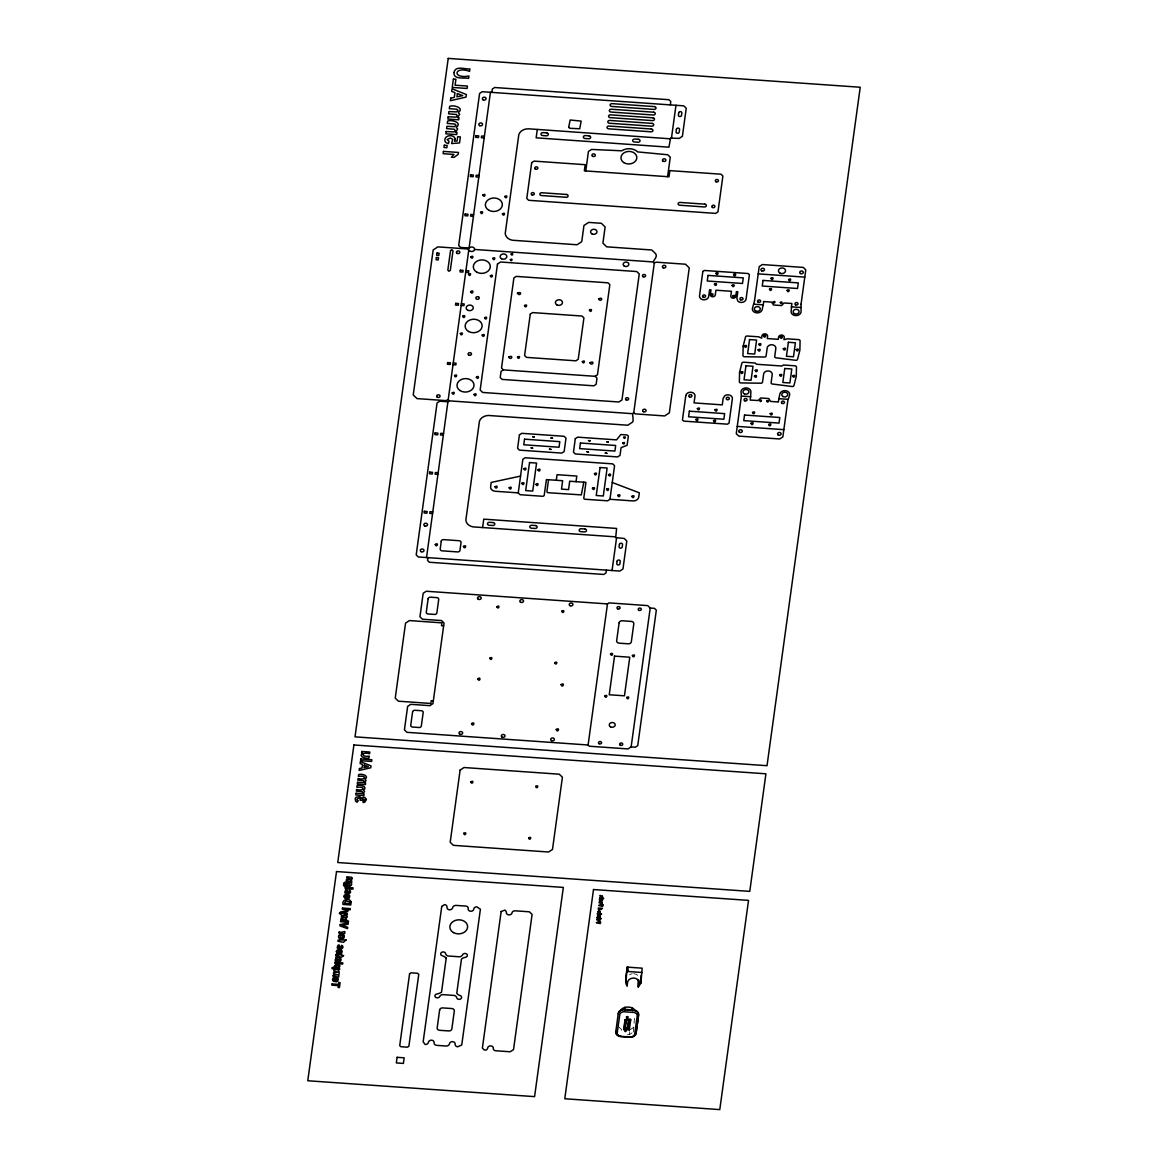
<?xml version="1.0" encoding="UTF-8"?>
<svg xmlns="http://www.w3.org/2000/svg" width="1168" height="1168" viewBox="0 0 1168 1168"><rect width="100%" height="100%" fill="white"/><g stroke="black" fill="none" stroke-linecap="round" stroke-linejoin="round"><path stroke-width="0.75" stroke-dasharray="5 3.75" d="M632.063 1032.848L629.45 1034.556L626.413 1034.279M633.363 1032.001L634.647 1015.897M629.26 1030.22L633.173 1027.665M618.5 1026.643L621.639 1029.68L621.829 1034.016M629.333 1031.607L629.45 1034.556M629.537 974.784A5.752 4.555 -2.5 0 1 632.268 973.791M633.771 973.747A5.752 4.555 -2.5 0 1 637.626 975.353"/><path stroke-width="1.5" d="M741.373 396.04L736.263 433.664L738.789 436.102L779.698 438.978L782.837 436.934L787.831 400.712L789.67 394.901A4.964 3.927 -2.5 0 0 785.276 390.638A4.964 3.927 -2.5 0 0 779.801 394.215A99.236 78.519 -2.5 0 1 778.793 398.668L778.793 398.755A100.317 79.38 -2.5 0 1 778.37 402.026L770.427 401.383L768.88 398.565L760.762 397.967L758.105 400.522L750.148 400.055A100.317 79.38 -2.5 0 1 750.63 396.784L750.644 396.697A99.236 78.519 -2.5 0 1 750.878 392.185A4.964 3.927 -2.5 0 0 746.469 387.922A4.964 3.927 -2.5 0 0 740.994 391.499L741.373 396.04L750.644 396.697M754.543 300.745L752.382 308.615A4.964 3.927 -2.5 0 0 756.776 312.878A4.964 3.927 -2.5 0 0 762.251 309.316A99.236 78.519 -2.5 0 1 763.259 304.863A100.317 79.38 -2.5 0 1 763.682 301.505L771.625 302.132L773.537 305.009L781.655 305.549L783.947 303.008L791.904 303.476A100.317 79.38 -2.5 0 1 791.422 306.746A99.236 78.519 -2.5 0 1 791.174 311.33A4.964 3.927 -2.5 0 0 795.583 315.594A4.964 3.927 -2.5 0 0 801.058 312.031L801.073 304.118M763.259 304.863L753.988 304.206M426.524 557.53L447.913 401.777C451.111 401.31 447.651 398.361 446.322 400.653L417.02 398.609L413.238 394.945L433.167 249.952L437.854 246.886L467.346 248.945L469.507 250.697A2.832 2.248 -2.5 0 0 473.682 250.843A2.832 2.248 -2.5 0 0 473.595 247.528A2.832 2.248 -2.5 0 0 469.434 247.966L460.805 247.485L458.703 245.47L479.595 93.425L482.209 91.717L683.733 105.835L686.244 108.274L682.404 136.262L679.265 138.408L670.563 138.101L668.943 147.183L536.141 137.824L537.295 129.487M448.191 399.763L468.762 250.054M469.083 248.054L490.429 92.301M427.926 557.632L427.546 560.436L429.43 562.261L603.695 574.452L606.031 572.933L606.426 570.13M491.845 92.403L492.312 89.045L494.648 87.512L668.914 99.703L670.797 101.528L670.33 104.886M482.603 527.542L483.756 519.147L616.602 528.447L615.682 537.587L624.296 538.477L626.807 541.032L622.953 569.02L619.828 571.064L418.29 556.961L416.202 554.917L437.08 402.916L439.694 401.208L447.913 401.777M518.242 492.881L522.855 459.287L525.206 457.754L612.689 463.871L614.572 465.711L609.959 499.291L607.608 500.824L585.066 499.247A1.46 1.153 -2.5 0 1 583.781 498.24L585.927 482.355L569.707 481.216L568.553 489.611L561.501 489.115L562.655 480.72L546.42 479.581L544.2 495.393A1.694 1.343 -2.5 0 1 542.434 496.269L520.125 494.706L518.242 492.881L495.67 491.29A5.329 4.219 -2.5 0 1 490.604 486.706L491.188 482.442L520.548 476.077M585.767 170.951L588.438 151.46L591.563 149.431L621.785 150.803A11.359 8.994 -2.5 0 1 637.743 151.913L667.76 154.76L670.271 157.198L667.6 176.675M548.537 479.741L546.931 491.421A1.518 1.197 -2.5 0 0 548.274 492.721L581.299 494.896L583.81 482.209M556.304 480.282L557.063 474.675L576.817 476.062L576.058 481.669M588.103 744.994L607.477 603.914L609.039 602.892L647.7 605.608L650.211 608.046L654.445 608.338L656.328 610.163L637.728 745.651L635.377 747.184L631.143 746.878L628.019 748.922L589.344 746.221L588.103 744.994L406.931 732.321L404.42 729.883L407.647 706.363L410.771 704.319L429.824 705.662L432.948 703.618L444.03 622.997L441.504 620.558L422.466 619.23L419.954 616.792L423.181 593.271L426.305 591.242L607.477 603.914M612.061 570.524L616.543 537.937M633.742 412.757L654.299 263.048L656.153 262.172L685.485 264.216L689.251 267.881L669.337 412.873L664.636 415.939L635.304 413.881C630.005 409.851 634.72 420.553 632.443 422.159L627.756 425.225L490.881 415.647A9.417 7.446 -2.5 0 0 479.157 423.298L466.149 517.92A9.417 7.446 -2.5 0 0 475.58 527.06L615.405 536.842M671.498 137.868L675.98 105.295M631.143 746.878L650.211 608.046M625.741 977.762L625.975 983.646L627.114 985.894L625.741 977.762L627.201 967.119L642.166 968.17L640.896 983.135L638.297 987.033L638.502 979.835L638.297 987.033M625.931 982.098L627.201 967.119M627.114 985.894L627.625 982.215A5.752 4.555 -2.5 0 1 634.691 978.171A5.752 4.555 -2.5 0 1 638.692 984.171M620.953 1009.853C624.121 1005.838 632.939 1006.086 635.334 1010.86M623.683 1029.504L625.026 1019.708L630.676 1020.102L629.318 1029.913L623.683 1029.504L625.201 1027.621L626.369 1019.226M624.5 1024.935L625.639 1028.555M626.617 1027.723L624.997 1028.176L626.223 1019.211L630.793 1019.27M627.187 1028.658L628.413 1019.752M629.318 1019.43L628.034 1027.825L629.318 1029.913M641.188 975.265L640.896 983.135M754.528 300.745L759.215 266.596L762.354 264.552L803.263 267.414L805.789 269.852L801.087 304.001M791.408 306.834L800.679 307.476M654.299 263.048C651.131 261.194 658.591 257.427 655.598 253.646L651.817 249.996L606.674 246.828L602.907 243.178L605.126 226.942L601.359 223.292L588.657 222.402L583.971 225.453L581.737 241.688L577.036 244.754L514.957 240.418A9.417 7.446 -2.5 0 1 505.525 231.279L518.534 136.656A9.417 7.446 -2.5 0 1 528.827 128.83L670.096 138.788M503.393 369.891L501.057 371.424L500.211 377.585L502.094 379.41L593.797 385.82L596.147 384.301L596.994 378.14L595.111 376.315L503.393 369.891L501.51 368.066L513.891 277.926L516.241 276.393L607.959 282.817L609.842 284.642L597.461 374.782L595.111 376.315M630.676 1020.102L625.026 1019.708M484.399 136.247L481.566 136.043L481.347 137.736L484.165 137.926M479.011 175.434L476.194 175.244L475.96 176.923L478.778 177.113M473.624 214.62L470.806 214.43L470.573 216.109L473.39 216.299M474.544 249.456L653.175 261.953M758.222 273.867L804.781 277.123M465.944 270.611L468.762 270.815L468.529 272.494L465.711 272.29M461.389 303.753L464.207 303.957L463.973 305.636L461.156 305.432M453.242 362.985L456.075 363.19L455.841 364.869L453.023 364.664M778.793 398.668L788.064 399.31M449.33 400.858L632.326 413.676M737.271 426.393L783.83 429.649M443.563 433.532L440.73 433.328L440.511 435.007L443.329 435.211M438.175 472.719L435.357 472.514L435.124 474.193L437.942 474.398M609.959 499.291L632.53 500.882A5.329 4.219 -2.5 0 0 638.75 497.072L639.334 492.823L612.266 482.501M432.788 511.905L429.97 511.701L429.736 513.38L432.554 513.584M443.636 625.8L441.519 625.654L441.913 622.851L409.457 620.573L405.544 623.128L395.237 698.157L398.376 701.194L430.831 703.472L431.226 700.669L433.343 700.815M627.391 971.455L642.356 972.506M625.07 1027.606L628.165 1027.825M625.128 1027.971L626.544 1028.278M626.238 1036.585L629.844 1036.848A5.679 4.497 -2.5 0 0 632.049 1036.658M624.53 1025.957L624.705 1029.023M632.341 1007.823L632.457 1010.773M627.975 967.177L628.165 971.513M624.719 1007.283L624.836 1010.232M624.997 1024.935L624.997 1028.176M624.734 1024.745L624.865 1027.782M620.821 1036.206A5.679 4.497 -2.5 0 1 615.784 1031.329M618.266 1013.853A5.679 4.497 -2.5 0 1 624.53 1009.765L633.552 1010.408A5.679 4.497 -2.5 0 1 638.589 1015.269L636.122 1033.198A5.679 4.497 -2.5 0 1 629.859 1037.272L620.836 1036.644A5.679 4.497 -2.5 0 1 615.813 1031.767L618.252 1013.415A5.679 4.497 -2.5 0 1 624.515 1009.342L633.538 1009.97A5.679 4.497 -2.5 0 1 638.56 1014.846L636.107 1032.76A5.679 4.497 -2.5 0 1 635.042 1034.95M634.56 1035.403A5.679 4.497 -2.5 0 1 632.749 1036.439M335.493 966.695C338.895 970.739 339.844 963.308 335.493 966.695M339.435 913.376L340.589 914.252L341.801 912.894L347.232 914.997L347.407 913.741L343.538 912.383L347.699 911.624L347.86 910.398L340.384 912.047L339.435 913.376M601.199 909.361L598.571 910.222L598.293 908.018L602.454 908.31L601.199 909.361M341.83 946.971L341.114 948.036L339.187 944.985A1.65 1.299 -2.5 0 0 338.107 945.189C335.844 949.044 338.662 949.423 338.983 946.182C338.399 951.818 345.918 947.715 341.684 945.306L341.83 946.971M349.422 891.724L348.59 892.702L346.779 889.739A1.65 1.299 -2.5 0 0 345.699 889.958C343.421 893.812 346.254 894.192 346.56 890.95C345.991 896.586 353.51 892.469 349.276 890.074L349.422 891.724M602.425 896.25C595.797 893.199 603.9 900.192 602.425 896.25M334.34 966.33L334.997 967.688L332.15 967.498L331.975 968.681L339.786 969.221L339.1 968.068L339.961 965.659A2.526 2 -2.5 0 0 338.793 964.885L335.771 964.841L334.34 966.33M344.604 884.161L345.1 886.264L344.239 886.089A1.664 1.314 -2.5 0 1 343.553 885.388L343.757 883.052L345.115 882.132L351.699 882.468L351.539 883.577C352.926 885.505 346.867 889.052 345.699 884.599A1.942 1.533 -2.5 0 1 346.356 883.577L344.604 884.161M343.129 936.59C339.83 940.795 338.735 932.794 343.129 936.59M347.071 916.778L345.903 918.574L346.575 919.727L340.925 919.333L341.1 918.15L345.859 917.493L341.333 916.427L341.494 915.245L345.991 915.624L347.071 916.778M352.342 878.351L351.174 880.146L351.86 881.3L346.21 880.906L346.37 879.723L351.145 879.066L346.604 878L346.765 876.818L351.276 877.197L352.342 878.351M455.199 138.934L454.483 141.197L457.082 141.021L457.681 136.729L460.367 136.904L459.535 142.934L451.578 143.562L452.746 139.284L450.308 138.043L447.14 139.532L449.023 141.372L448.41 143.62L446.132 142.671A4.453 3.519 -2.5 0 1 444.92 140.919C443.65 135.138 453.943 133.619 455.199 138.934M600.323 915.77L600.06 917.347L597.038 917.143L599.68 916.15L597.344 914.953L600.323 915.77M340.063 959.381L339.333 961.6C343.918 959.862 338.983 956.052 335.727 957.22L335.785 958.884A2.365 1.869 -2.5 0 0 335.231 959.935L335.26 960.563A1.65 1.299 -2.5 0 0 335.771 961.249L337.143 961.527A1.504 1.197 -2.5 0 0 338.209 960.943L339.216 958.899L340.063 959.381M601.578 902.105C602.717 905.244 601.067 898.353 599.491 901.681C597.928 904.207 601.345 902.528 601.578 902.105M739.563 372.388L739.359 381.702A1.562 1.241 -2.5 0 0 740.746 382.929L760.864 383.206A1.489 1.183 -2.5 0 0 762.514 382.14L763.624 374.081A4.336 3.431 -2.5 0 1 768.383 370.957A4.336 3.431 -2.5 0 1 772.223 374.68L771.114 382.739A1.489 1.183 -2.5 0 0 772.442 384.024L792.254 386.535A1.562 1.241 -2.5 0 0 793.948 385.528L796.284 376.359L796.474 367.044A1.562 1.241 -2.5 0 0 795.087 365.818L783.451 365L781.888 366.022L756.484 364.255L755.229 363.029L743.593 362.211A1.562 1.241 -2.5 0 0 741.899 363.233L739.563 372.388M743.155 346.195L742.965 355.495A1.562 1.241 -2.5 0 0 744.352 356.736L764.471 357.014A1.489 1.183 -2.5 0 0 766.106 355.933L767.215 347.874A4.336 3.431 -2.5 0 1 771.99 344.764A4.336 3.431 -2.5 0 1 775.829 348.473L774.72 356.532A1.489 1.183 -2.5 0 0 776.034 357.817L795.846 360.328A1.562 1.241 -2.5 0 0 797.54 359.321L799.876 350.166L800.08 340.852A1.562 1.241 -2.5 0 0 798.693 339.625L787.057 338.808L783.932 339.713L784.239 337.479A2.832 2.248 -2.5 0 0 781.728 335.041A2.832 2.248 -2.5 0 0 778.603 337.085L778.297 339.319L767.288 338.559L767.595 336.311A2.832 2.248 -2.5 0 0 765.084 333.873A2.832 2.248 -2.5 0 0 761.945 335.917L761.638 338.151L758.835 336.837L747.199 336.019A1.562 1.241 -2.5 0 0 745.491 337.026L743.155 346.195M568.67 127.21L569.765 128.276L579.722 128.772L581.153 121.107L570.188 119.997L568.67 127.21M335.888 955.088L336.486 956.198L341.436 957.191L343.669 955.599L341.669 955.453L341.786 954.65L337.406 955.132L336.238 954.168L335.888 955.088M597.447 913.653L600.41 914.792L601.608 913.931L597.447 913.653M599.593 898.017L602.557 899.141L603.754 898.294L599.593 898.017M332.544 979.456L333.274 981.251L336.428 981.777A2.584 2.044 -2.5 0 0 337.829 981.12L338.34 979.076A2.351 1.854 -2.5 0 0 337.377 978.069L335.333 977.616L334.939 980.594L333.698 979.908L334.574 978.813L334.486 977.616L333.727 977.864A2.219 1.752 -2.5 0 0 332.909 978.507L332.544 979.456M336.369 951.599L337.099 953.395L340.253 953.92A2.584 2.044 -2.5 0 0 341.655 953.263L342.166 951.219A2.351 1.854 -2.5 0 0 341.202 950.212L339.173 949.759L338.764 952.723L337.523 952.037L338.399 950.956L338.311 949.759L337.552 950.007A2.219 1.752 -2.5 0 0 336.749 950.635L336.369 951.599M343.961 896.352L344.677 898.148L347.845 898.674A2.584 2.044 -2.5 0 0 349.232 898.017L349.758 895.973A2.351 1.854 -2.5 0 0 348.794 894.965L346.75 894.527L346.341 897.491L345.115 896.805L345.991 895.725L345.903 894.527L345.144 894.761A2.219 1.752 -2.5 0 0 344.326 895.403L343.961 896.352M597.709 911.799C602.849 914.091 598.658 909.799 597.709 911.799M344.356 936.415C344.618 940.109 337.435 939.744 338.559 936.006A2.745 2.175 -2.5 0 1 339.508 934.896A2.832 2.234 -2.5 0 1 341.114 934.385L342.326 934.473A2.789 2.205 -2.5 0 1 343.742 935.188L344.356 936.415M366.387 799.452L364.781 802.182L363.102 802.562L362.985 800.971C366.723 800.766 362.547 796.97 361.905 800.226L360.138 800.284C361.671 796.372 353.714 799.248 358.255 800.693L357.131 802.153A3.329 2.643 -2.5 0 1 355.641 801.233L355.189 798.591A3.592 2.847 -2.5 0 1 356.371 797.16L359.89 796.664L361.379 798.328L363.175 797.262A2.511 1.986 -2.5 0 1 364.839 797.452L366.387 799.452M476.354 377.279C478.53 381.045 479.698 374.081 476.354 377.279M346.049 939.948L343.48 942.328L337.917 941.277L338.078 940.094L346.049 939.948M608.484 474.821C610.601 478.617 611.857 471.668 608.484 474.821M454.031 72.46C453.126 80.139 464.543 77.249 468.602 78.402L468.937 76.008C452.001 79.161 453.943 65.7 469.58 71.321L469.901 68.927C465.39 69.554 455.33 65.145 454.031 72.46M610.484 654.153C612.572 657.949 613.872 651.014 610.484 654.153M617.259 1032.702L617.23 1033.169A4.263 3.373 -2.5 0 0 620.485 1036.323L630.618 1037.023A4.263 3.373 -2.5 0 0 634.647 1034.395L637.232 1015.605A4.263 3.373 -2.5 0 0 633.99 1012.466L623.858 1011.751A4.263 3.373 -2.5 0 0 619.814 1014.379L617.259 1032.702M496.823 606.849C498.911 610.645 500.225 603.695 496.823 606.849M477.654 678.973C479.96 683.192 481.45 675.484 477.654 678.973M349.772 902.046L349.626 903.638L344.458 903.273L345.962 900.835L349.772 902.046M599.826 922.048C599.053 924.706 598.001 920.486 599.826 922.048M602.192 904.879C601.403 907.536 600.352 903.302 602.192 904.879M351.145 902.017L350.78 904.981L342.983 904.426C341.421 899.229 350.035 897.535 351.145 902.017M537.937 469.857C539.923 473.697 541.426 466.777 537.937 469.857M754.426 376.154C756.382 380.009 757.944 373.103 754.426 376.154M600.556 922.005L600.367 923.567L596.293 922.618C597.534 923.406 599.418 918.982 600.556 922.005M602.922 904.82L602.717 906.397L598.644 905.434C599.899 906.222 601.783 901.798 602.922 904.82M336.515 871.547L307.768 1080.75L534.579 1096.635L563.326 887.417L336.515 871.547M353.904 744.965L337.756 862.524L749.768 891.374L765.916 773.8L353.904 744.965M448.22 58.4L355.014 736.847L767.026 765.697L860.232 87.25L448.22 58.4M443.446 151.402L443.139 153.68L453.958 154.439L451.374 157.227L453.987 157.417L458.236 154.307L458.498 152.453L443.446 151.402M444.293 145.226L443.986 147.504L446.862 147.708L447.169 145.431L444.293 145.226M446.176 131.546L445.869 133.824L456.717 134.583L457.009 132.48L455.52 132.378L457.622 129.035L456.235 127.268C462.878 122.655 451.184 119.282 447.607 121.151L447.286 123.428L454.819 124.027L456.031 125.268L454.381 126.67L446.891 126.334L446.585 128.611L454.556 129.298L455.155 130.933A1.971 1.562 -2.5 0 1 453.71 131.882L446.176 131.546M448.205 116.771L447.899 119.048L458.747 119.808L459.039 117.72L457.549 117.618L459.652 114.26L458.25 112.493C464.908 107.879 453.213 104.521 449.636 106.39L449.315 108.668L456.849 109.252L458.06 110.493L456.411 111.909L448.921 111.573L448.614 113.851L456.586 114.522L457.184 116.158A1.971 1.562 -2.5 0 1 455.739 117.121L448.205 116.771M450.76 98.141L450.41 100.696L466.032 97.105L466.382 94.579L452.06 88.768L451.695 91.367L454.951 92.652L454.308 97.397L450.76 98.141M453.388 79.059L452.235 87.425L467.098 88.461L467.434 86.067L455.097 85.206L455.914 79.234L453.388 79.059M356.05 793.276L355.817 794.97L363.861 795.525L364.08 793.977L362.971 793.904L364.533 791.422L363.496 790.108C368.416 786.692 359.759 784.195 357.101 785.582L356.882 787.276C366.416 786.093 363.817 791.773 356.576 789.422L356.342 791.116L362.255 791.612L362.708 792.824A1.46 1.153 -2.5 0 1 361.627 793.539L356.05 793.276M357.554 782.341L357.32 784.02L365.365 784.589L365.569 783.027L364.474 782.954L366.037 780.487L365 779.173C369.92 775.756 361.262 773.26 358.605 774.647L358.386 776.326C367.92 775.143 365.321 780.837 358.08 778.487L357.846 780.166L363.759 780.677L364.212 781.874A1.46 1.153 -2.5 0 1 363.131 782.589L357.554 782.341M359.452 768.544L359.189 770.427L370.767 767.77L371.015 765.887L360.401 761.594L360.138 763.522L362.547 764.471L362.065 767.989L359.452 768.544M360.766 758.966L360.532 760.66L371.628 761.434L371.862 759.74L360.766 758.966M361.788 751.477L361.584 753.039L362.781 753.126C357.642 756.484 366.168 759.346 369.044 757.842L369.263 756.149C360.153 757.536 361.832 751.272 369.599 753.725L369.833 752.031L361.788 751.477M332.062 983.923L331.887 985.164L338.37 985.617L338.107 987.456L339.435 987.544L340.107 982.638L338.793 982.536L338.53 984.376L332.062 983.923M333.23 975.382L333.07 976.565L338.72 976.974L338.866 975.879C338.559 974.506 341.436 967.761 333.975 969.98L333.814 971.163L338.355 972.112L333.595 972.681L333.435 973.864L337.99 974.813L333.23 975.382M335.026 962.33L334.866 963.512L342.662 964.067L342.823 962.885L335.026 962.33M339.173 932.122L339.012 933.305L344.662 933.699L344.808 932.604C345.48 929.903 343.158 933.057 339.173 932.122M340.209 924.574L340.034 925.903L347.524 928.662L347.714 927.304L342.151 925.333L348.137 924.224L348.312 922.895L340.209 924.574M340.764 920.545L340.603 921.727L346.254 922.121L346.414 920.939L340.764 920.545M342.487 908.047L342.312 909.244L350.108 909.784L350.283 908.602L342.487 908.047M345.319 887.388L345.159 888.585L350.809 888.979L350.969 887.782L345.319 887.388M364.343 765.171L364.022 767.566L368.3 766.675L364.343 765.171M457.374 93.601L456.936 96.842L462.703 95.63L457.374 93.601M336.092 978.857C334.53 982.624 339.246 979.207 336.092 978.857M339.917 951C338.355 954.767 343.071 951.351 339.917 951M347.509 895.768C345.947 899.521 350.663 896.119 347.509 895.768M436.394 257.515L436.087 259.763L438.204 259.909L438.511 257.675L436.394 257.515M437.007 253.047L436.701 255.281L438.818 255.427L439.124 253.193L437.007 253.047M347.173 920.997L347.013 922.18L348.4 922.267L348.56 921.085L347.173 920.997M351.729 887.841L351.568 889.023L352.955 889.125L353.116 887.943L351.729 887.841M450.527 250.594L447.826 270.188L448.935 271.253L450.308 270.363L452.994 250.77L451.899 249.704L450.527 250.594M424.32 511.307L424.101 512.986L426.919 513.19L427.152 511.511L424.32 511.307M429.707 472.12L429.474 473.799L432.306 474.004L432.525 472.325L429.707 472.12M435.095 432.934L434.861 434.613L437.679 434.817L437.912 433.138L435.095 432.934M465.156 214.036L464.937 215.715L467.755 215.905L467.988 214.226L465.156 214.036M470.543 174.85L470.31 176.529L473.142 176.718L473.361 175.039L470.543 174.85M475.931 135.649L475.697 137.328L478.515 137.532L478.749 135.853L475.931 135.649M447.607 362.591L447.373 364.27L450.191 364.474L450.425 362.795L447.607 362.591M455.739 303.359L455.505 305.038L458.338 305.242L458.557 303.563L455.739 303.359M460.294 270.217L460.061 271.896L462.878 272.086L463.112 270.407L460.294 270.217M412.596 711.794L410.756 725.24A2.132 1.679 -2.5 0 0 412.64 727.065L418.991 727.503A2.132 1.679 -2.5 0 0 421.327 725.985L423.181 712.538A2.132 1.679 -2.5 0 0 421.298 710.713L414.947 710.275A2.132 1.679 -2.5 0 0 412.596 711.794M428.13 598.717L426.291 612.149A2.132 1.679 -2.5 0 0 428.174 613.974L434.525 614.426A2.132 1.679 -2.5 0 0 436.861 612.893L438.715 599.447A2.132 1.679 -2.5 0 0 436.832 597.622L430.481 597.184A2.132 1.679 -2.5 0 0 428.13 598.717M441.27 541.164L440.205 549.004A2.132 1.679 -2.5 0 0 442.088 550.829L457.608 551.924A2.132 1.679 -2.5 0 0 459.958 550.391L461.024 542.551A2.132 1.679 -2.5 0 0 459.141 540.726L443.621 539.631A2.132 1.679 -2.5 0 0 441.27 541.164M497.466 264.056L480.165 390.024L482.676 392.463L618.836 401.996L621.96 399.952L639.261 273.984L636.75 271.545L500.59 262.012L497.466 264.056M397.105 1057.317L396.332 1062.924L403.398 1063.42L404.157 1057.814L397.105 1057.317M409.588 973.747L399.719 1045.608L400.858 1046.718L407.457 1047.185L408.888 1046.251L418.757 974.389L417.604 973.28L411.019 972.813L409.588 973.747M531.703 162.644L526.783 198.472L528.666 200.297L715.619 213.394L717.97 211.861L722.89 176.032L721.006 174.193L669.848 170.616L669.001 176.777L584.35 170.849L585.197 164.688L534.053 161.111L531.703 162.644M460.119 770.077L450.191 842.289L453.345 845.34L548.58 852.012L552.493 849.457L562.407 777.231L559.268 774.194L464.032 767.522L460.119 770.077M441.738 906.485L423.152 1041.856L425.269 1044.557A3.212 2.54 -2.5 0 0 428.437 1042.236A2.832 2.248 -2.5 0 1 431.561 1040.192A2.832 2.248 -2.5 0 1 434.073 1042.63A3.212 2.54 -2.5 0 0 436.555 1045.345L446.322 1046.032A3.212 2.54 -2.5 0 0 449.49 1043.71A2.832 2.248 -2.5 0 1 452.629 1041.666A2.832 2.248 -2.5 0 1 455.14 1044.104A3.212 2.54 -2.5 0 0 457.608 1046.82L461.754 1044.98L480.398 909.244L476.836 906.85A2.92 2.307 -2.5 0 0 473.785 909.069A2.832 2.248 -2.5 0 1 470.792 911.23A2.832 2.248 -2.5 0 1 468.12 908.908L468.193 908.616A2.759 2.175 -2.5 0 0 465.55 906.061L455.783 905.39A3.489 2.759 -2.5 0 0 452.688 907.405L452.498 908.149A2.832 2.248 -2.5 0 1 446.95 907.448A2.993 2.365 -2.5 0 0 444.497 904.587L441.738 906.485M530.287 314.119L524.593 355.539L526.491 357.379L575.868 360.824L578.218 359.306L583.912 317.871L582.014 316.046L532.637 312.586L530.287 314.119M446.22 958.067L441.519 992.201A9.067 7.169 -2.5 0 1 436.993 993.924A2.482 1.971 -2.5 0 0 435.43 997.122A2.482 1.971 -2.5 0 0 439.694 996.538A3.84 3.037 -2.5 0 1 442.526 994.61L454.44 995.443A3.84 3.037 -2.5 0 1 456.703 997.735A2.482 1.971 -2.5 0 0 460.718 998.903A2.482 1.971 -2.5 0 0 460.061 995.545A6.293 4.979 -2.5 0 1 456.761 993.267L461.448 959.132A6.293 4.979 -2.5 0 1 465.302 957.351A2.482 1.971 -2.5 0 0 466.864 954.154A2.482 1.971 -2.5 0 0 462.616 954.738A4.219 3.343 -2.5 0 1 459.754 956.811L447.84 955.979A4.219 3.343 -2.5 0 1 445.592 953.555A2.482 1.971 -2.5 0 0 441.577 952.387A2.482 1.971 -2.5 0 0 442.234 955.745A9.067 7.169 -2.5 0 1 446.22 958.067M439.635 1009.955L437.182 1027.869A2.832 2.248 -2.5 0 0 439.694 1030.307L448.716 1030.935A2.832 2.248 -2.5 0 0 451.855 1028.891L454.308 1010.977A2.832 2.248 -2.5 0 0 451.797 1008.539L442.76 1007.911A2.832 2.248 -2.5 0 0 439.635 1009.955M519.424 434.861L517.585 448.293L519.468 450.133L561.793 453.096L564.144 451.563L565.998 438.117L564.1 436.292L521.775 433.328L519.424 434.861M524.534 439.183L523.76 444.774L559.034 447.242L559.808 441.65L524.534 439.183M529.527 462.572L525.688 490.575L532.739 491.071L536.579 463.068L529.527 462.572M501.145 911.522L482.384 1048.119L484.267 1049.959L486.063 1050.076A3.723 2.935 -2.5 0 0 487.684 1047.93A2.832 2.248 -2.5 0 1 490.808 1045.886A2.832 2.248 -2.5 0 1 493.319 1048.324A2.832 2.248 -2.5 0 0 495.845 1050.762L510.197 1051.769L513.526 1049.609L532.097 914.398L529.425 911.814L515.059 910.806A3.008 2.38 -2.5 0 0 511.993 912.909A2.832 2.248 -2.5 0 1 508.795 914.88A2.832 2.248 -2.5 0 1 506.372 912.383A4.891 3.869 -2.5 0 0 504.897 910.091L501.145 911.522M575.298 438.686L573.459 452.133L575.342 453.958L617.668 456.922L620.018 455.389L621.084 447.607L627.099 445.329L628.355 436.146L627.099 434.963L620.821 434.525L616.573 439.883L577.649 437.153L575.298 438.686M580.408 443.008L579.635 448.6L614.908 451.067L615.682 445.475L580.408 443.008M600.075 467.521L596.235 495.509L603.287 496.006L607.126 468.018L600.075 467.521M617.127 561.151L616.792 563.618A1.562 1.241 -2.5 0 0 618.164 564.962A1.562 1.241 -2.5 0 0 619.887 563.837L620.223 561.37A1.562 1.241 -2.5 0 0 618.85 560.027A1.562 1.241 -2.5 0 0 617.127 561.151M619.434 544.361L619.098 546.828A1.562 1.241 -2.5 0 0 620.485 548.157A1.562 1.241 -2.5 0 0 622.194 547.033L622.544 544.58A1.562 1.241 -2.5 0 0 621.157 543.237A1.562 1.241 -2.5 0 0 619.434 544.361M676.418 129.517L676.082 131.955A1.562 1.241 -2.5 0 0 677.469 133.283A1.562 1.241 -2.5 0 0 679.192 132.174L679.528 129.736A1.591 1.256 -2.5 0 0 678.185 128.1A1.591 1.256 -2.5 0 0 676.418 129.517M678.725 112.712L678.389 115.179A1.562 1.241 -2.5 0 0 679.776 116.523A1.562 1.241 -2.5 0 0 681.499 115.398L681.835 112.931A1.562 1.241 -2.5 0 0 680.448 111.602A1.562 1.241 -2.5 0 0 678.725 112.712M614.529 656.139L609.229 694.756L624.457 695.821L629.771 657.204L614.529 656.139M619.128 622.821L616.66 640.736A2.832 2.248 -2.5 0 0 619.186 643.174L628.209 643.802A2.832 2.248 -2.5 0 0 631.333 641.758L633.801 623.843A2.832 2.248 -2.5 0 0 631.289 621.405L622.252 620.777A2.832 2.248 -2.5 0 0 619.128 622.821M593.505 889.534L564.772 1098.752L719.78 1109.6L748.527 900.382L593.505 889.534M596.702 919.61L599.637 920.442L599.841 919.099L596.702 919.61M596.95 917.785L599.885 918.632L596.95 917.785M599.418 899.856L602.338 900.703L602.557 899.36L599.418 899.856M599.607 911.478L599.476 912.427L599.607 911.478M600.381 918.019L601.024 918.705L600.381 918.019M685.777 395.66L682.448 419.896L683.703 421.122L727.445 424.174L729.022 423.152L732.365 398.799A4.614 3.65 -2.5 0 0 729.985 395.237A4.614 3.65 -2.5 0 0 724.89 395.689L723.196 398.157L722.262 404.873L694.04 402.902L694.975 396.186A4.614 3.65 -2.5 0 0 693.982 393.514L693.106 392.871A4.614 3.65 -2.5 0 0 685.806 395.543L685.806 395.66M702.844 271.487L699.501 295.84A4.614 3.65 -2.5 0 0 705.939 299.475L706.976 298.964A4.614 3.65 -2.5 0 0 708.669 296.482L709.589 289.766L711.005 289.854L710.348 294.613A2.482 1.971 -2.5 0 0 712.553 296.745A2.482 1.971 -2.5 0 0 715.283 294.964L715.94 290.204L731.46 291.285L730.803 296.044A2.482 1.971 -2.5 0 0 733.008 298.176A2.482 1.971 -2.5 0 0 735.738 296.395L736.395 291.635L737.811 291.737L736.891 298.453L737.869 301.125A4.614 3.65 -2.5 0 0 742.76 302.264A4.614 3.65 -2.5 0 0 746.06 299.096L749.403 274.743L748.148 273.531L704.406 270.465L702.844 271.487M689.354 411.165L688.58 416.772L723.853 419.239L724.627 413.633L689.354 411.165M707.998 275.4L707.239 281.006L742.512 283.474L743.271 277.867L707.998 275.4M745.958 365.774L744.031 379.775L751.082 380.257L753.01 366.27L745.958 365.774M749.549 339.567L747.637 353.568L754.689 354.065L756.601 340.063L749.549 339.567M744.527 415.034L743.753 420.626L779.027 423.093L779.801 417.502L744.527 415.034M763.025 280.422L762.251 286.029L797.525 288.496L798.299 282.89L763.025 280.422M784.75 368.489L782.837 382.491L789.889 382.973L791.816 368.986L784.75 368.489M788.356 342.282L786.429 356.284L793.481 356.78L795.408 342.779L788.356 342.282M470.821 256.931C472.471 260.887 474.544 254.069 470.821 256.931M758.82 344.297C760.47 348.239 762.543 341.421 758.82 344.297M589.402 310.148C590.95 314.134 593.198 307.345 589.402 310.148M535.981 484.297C537.397 488.297 539.864 481.566 535.981 484.297M482.924 194.954C484.121 199.013 486.939 192.37 482.924 194.954M480.544 212.299C481.742 216.357 484.559 209.714 480.544 212.299M468.485 274.203C469.682 278.261 472.485 271.618 468.485 274.203M462.718 316.192C463.915 320.251 466.718 313.608 462.718 316.192M470.631 291.591C471.96 296.103 475.084 288.715 470.631 291.591M460.323 333.537C461.521 337.596 464.338 330.953 460.323 333.537M504.795 196.472C505.992 200.546 508.81 193.888 504.795 196.472M502.415 213.832C503.612 217.89 506.416 211.247 502.415 213.832M454.556 375.527C455.754 379.585 458.571 372.942 454.556 375.527M492.735 258.376C493.933 262.435 496.736 255.792 492.735 258.376M452.177 392.886C453.374 396.945 456.177 390.302 452.177 392.886M490.356 275.736C491.553 279.794 494.356 273.151 490.356 275.736M484.589 317.725C485.786 321.784 488.589 315.141 484.589 317.725M482.194 335.07C483.391 339.129 486.209 332.486 482.194 335.07M511.102 254.025C512.095 257.398 514.446 251.865 511.102 254.025M510.328 259.617C511.336 263.004 513.672 257.456 510.328 259.617M474.047 394.419C475.245 398.478 478.048 391.835 474.047 394.419M435.255 544.419C436.511 548.712 439.475 541.704 435.255 544.419M517.468 293.197C519.804 297.49 523.176 290.438 517.468 293.197M508.693 357.028C511.044 361.321 514.402 354.254 508.693 357.028M524.534 305.534C525.731 309.593 528.535 302.95 524.534 305.534M517.453 357.043C518.65 361.102 521.468 354.459 517.453 357.043M463.462 546.405C464.733 550.683 467.696 543.675 463.462 546.405M495.057 486.749C496.254 490.808 499.057 484.165 495.057 486.749M509.16 487.742C510.358 491.801 513.175 485.158 509.16 487.742M532.666 436.671L534.17 436.949L532.666 436.671M523.892 468.704C525.089 472.763 527.892 466.12 523.892 468.704M531.133 447.87L532.637 448.132L531.133 447.87M521.892 483.26C523.089 487.319 525.892 480.676 521.892 483.26M551.004 437.956L552.508 438.234L551.004 437.956M549.471 449.154L550.975 449.417L549.471 449.154M598.585 298.877C600.936 303.169 604.294 296.117 598.585 298.877M489.815 658.153C491.013 662.212 493.816 655.569 489.815 658.153M582.365 361.584C583.562 365.642 586.365 358.999 582.365 361.584M471.565 723.547C472.909 728.058 476.033 720.685 471.565 723.547M589.825 362.708C592.176 367 595.534 359.934 589.825 362.708M470.792 781.859C471.989 785.918 474.807 779.275 470.792 781.859M463.711 833.368C464.908 837.427 467.726 830.784 463.711 833.368M588.526 440.584L590.03 440.847L588.526 440.584M586.993 451.782L588.497 452.045L586.993 451.782M594.439 473.639C595.636 477.697 598.439 471.054 594.439 473.639M592.439 488.195C593.636 492.254 596.439 485.611 592.439 488.195M606.878 441.869L608.382 442.132L606.878 441.869M605.331 453.067L606.834 453.33L605.331 453.067M561.793 611.2C562.991 615.259 565.794 608.616 561.793 611.2M606.542 489.188C607.74 493.246 610.557 486.603 606.542 489.188M623.61 437.328C624.603 440.716 626.939 435.182 623.61 437.328M554.712 662.709C555.91 666.767 558.727 660.124 554.712 662.709M622.836 442.935C623.829 446.307 626.179 440.774 622.836 442.935M617.814 495.349C619.011 499.408 621.814 492.765 617.814 495.349M561.107 684.594C562.45 689.105 565.56 681.732 561.107 684.594M535.689 786.4C536.9 790.459 539.704 783.816 535.689 786.4M556.231 729.474C557.559 733.986 560.684 726.613 556.231 729.474M631.917 496.327C633.114 500.386 635.932 493.743 631.917 496.327M715.955 273.268C717.152 277.327 719.97 270.684 715.955 273.268M710.918 294.394C712.115 298.453 714.933 291.81 710.918 294.394M714.466 284.131C715.663 288.189 718.481 281.546 714.466 284.131M733.592 274.509C734.789 278.568 737.607 271.925 733.592 274.509M604.79 695.938C605.988 699.997 608.791 693.354 604.79 695.938M732.102 285.357C733.3 289.43 736.117 282.773 732.102 285.357M697.369 408.581C698.566 412.64 701.384 405.997 697.369 408.581M732.789 295.927C733.986 299.986 736.804 293.343 732.789 295.927M695.88 419.443C697.077 423.502 699.88 416.859 695.88 419.443M632.414 655.511C633.611 659.57 636.414 652.927 632.414 655.511M626.647 697.471C627.844 701.53 630.662 694.887 626.647 697.471M715.006 409.822C716.203 413.881 719.021 407.238 715.006 409.822M713.517 420.684C714.714 424.743 717.517 418.1 713.517 420.684M744.439 346.02C745.637 350.079 748.44 343.436 744.439 346.02M740.833 372.212C742.03 376.271 744.848 369.628 740.833 372.212M770.982 278.291C772.179 282.349 774.983 275.706 770.982 278.291M769.493 289.153C770.69 293.212 773.493 286.569 769.493 289.153M758.09 349.801C759.288 353.86 762.105 347.217 758.09 349.801M773.274 301.943C774.282 305.33 776.618 299.796 773.274 301.943M763.522 335.756C764.777 340.034 767.741 333.026 763.522 335.756M755.258 370.402C756.455 374.461 759.273 367.818 755.258 370.402M780.326 302.439C781.334 305.826 783.67 300.293 780.326 302.439M788.619 279.517C789.816 283.576 792.619 276.933 788.619 279.517M787.13 290.379C788.327 294.438 791.13 287.795 787.13 290.379M752.542 412.45C753.754 416.509 756.557 409.866 752.542 412.45M751.053 423.312C752.25 427.371 755.068 420.728 751.053 423.312M759.74 400.507C760.733 403.88 763.084 398.346 759.74 400.507M780.166 336.91C781.436 341.202 784.4 334.194 780.166 336.91M766.792 400.989C767.785 404.376 770.135 398.843 766.792 400.989M783.305 348.736C784.502 352.794 787.32 346.151 783.305 348.736M779.713 374.943C780.91 379.001 783.713 372.358 779.713 374.943M770.179 413.676C771.391 417.735 774.194 411.092 770.179 413.676M768.69 424.539C769.887 428.598 772.705 421.955 768.69 424.539M796.226 349.641C797.423 353.7 800.226 347.057 796.226 349.641M792.619 375.848C793.817 379.907 796.634 373.264 792.619 375.848M626.442 1017.08C627.45 1020.452 629.786 1014.919 626.442 1017.08M624.603 1030.512C625.595 1033.899 627.946 1028.351 624.603 1030.512M528.622 837.894C529.746 841.967 532.681 835.368 528.622 837.894M336.442 959.337C336.851 962.344 339.494 956.986 336.442 959.337M599.651 902.09L600.615 901.813L599.651 902.09M347.115 883.957C348.429 888.395 352.663 881.563 347.115 883.957M600.615 909.346L598.702 909.215L600.615 909.346M654.43 106.609L612.09 103.645A1.781 1.402 -2.5 0 0 610.134 104.916A1.781 1.402 -2.5 0 0 611.711 106.449L654.036 109.412A1.781 1.402 -2.5 0 0 655.993 108.128A1.781 1.402 -2.5 0 0 654.43 106.609M653.657 112.201L611.331 109.237A1.781 1.402 -2.5 0 0 609.375 110.522A1.781 1.402 -2.5 0 0 610.937 112.04L653.277 115.004A1.781 1.402 -2.5 0 0 655.233 113.734A1.781 1.402 -2.5 0 0 653.657 112.201M652.883 117.807L610.557 114.844A1.781 1.402 -2.5 0 0 608.601 116.114A1.781 1.402 -2.5 0 0 610.178 117.632L652.503 120.596A1.781 1.402 -2.5 0 0 654.46 119.326A1.781 1.402 -2.5 0 0 652.883 117.807M652.124 123.399L609.784 120.435A1.781 1.402 -2.5 0 0 607.827 121.72A1.781 1.402 -2.5 0 0 609.404 123.239L651.729 126.202A1.781 1.402 -2.5 0 0 653.686 124.918A1.781 1.402 -2.5 0 0 652.124 123.399M651.35 129.006L609.024 126.042A1.781 1.402 -2.5 0 0 607.068 127.312A1.781 1.402 -2.5 0 0 608.63 128.83L650.97 131.794A1.781 1.402 -2.5 0 0 652.927 130.524A1.781 1.402 -2.5 0 0 651.35 129.006M546.668 132.875L543.032 132.626A1.84 1.46 -2.5 0 0 541.003 133.955A1.84 1.46 -2.5 0 0 542.638 135.532L546.274 135.795A1.84 1.46 -2.5 0 0 548.303 134.466A1.84 1.46 -2.5 0 0 546.668 132.875M589.008 135.838L585.402 135.59A1.84 1.46 -2.5 0 0 583.358 136.919A1.84 1.46 -2.5 0 0 584.993 138.496L588.614 138.758A1.84 1.46 -2.5 0 0 590.643 137.43A1.84 1.46 -2.5 0 0 589.008 135.838M638.385 139.299L634.75 139.05A1.84 1.46 -2.5 0 0 632.706 140.379A1.84 1.46 -2.5 0 0 634.341 141.956L637.976 142.219A1.84 1.46 -2.5 0 0 640.02 140.89A1.84 1.46 -2.5 0 0 638.385 139.299M566.509 194.472L541.806 192.749A1.781 1.402 -2.5 0 0 539.85 194.019A1.781 1.402 -2.5 0 0 541.426 195.538L566.115 197.275A1.781 1.402 -2.5 0 0 568.071 195.99A1.781 1.402 -2.5 0 0 566.509 194.472M704.786 204.152L680.083 202.429A1.781 1.402 -2.5 0 0 678.126 203.699A1.781 1.402 -2.5 0 0 679.703 205.218L704.392 206.955A1.781 1.402 -2.5 0 0 706.348 205.67A1.781 1.402 -2.5 0 0 704.786 204.152M493.144 522.578L489.509 522.315A1.84 1.46 -2.5 0 0 487.465 523.644A1.84 1.46 -2.5 0 0 489.1 525.235L492.735 525.483A1.84 1.46 -2.5 0 0 494.779 524.155A1.84 1.46 -2.5 0 0 493.144 522.578M535.484 525.542L531.863 525.279A1.84 1.46 -2.5 0 0 529.834 526.607A1.84 1.46 -2.5 0 0 531.469 528.199L535.075 528.447A1.84 1.46 -2.5 0 0 537.119 527.118A1.84 1.46 -2.5 0 0 535.484 525.542M584.847 528.987L581.211 528.739A1.84 1.46 -2.5 0 0 579.182 530.068A1.84 1.46 -2.5 0 0 580.817 531.644L584.453 531.907A1.84 1.46 -2.5 0 0 586.482 530.579A1.84 1.46 -2.5 0 0 584.847 528.987M478.5 296.876L478.15 296.745A1.708 1.343 -2.5 0 0 476.164 298.847L476.924 299.285A1.708 1.343 -2.5 0 0 478.865 297.154L478.544 296.906M624.325 266.129A2.832 2.248 -2.5 0 0 628.822 264.494A2.832 2.248 -2.5 0 0 624.851 262.26A2.832 2.248 -2.5 0 0 624.325 266.129M459.915 390.506A8.512 6.745 -2.5 0 0 473.858 386.462A8.512 6.745 -2.5 0 0 462.718 378.987A8.512 6.745 -2.5 0 0 459.915 390.506M476.763 272.159A8.512 6.745 -2.5 0 0 490.268 267.224A8.512 6.745 -2.5 0 0 478.369 260.522A8.512 6.745 -2.5 0 0 476.763 272.159M626.165 399.909A1.562 1.241 -2.5 0 0 628.647 399.003A1.562 1.241 -2.5 0 0 626.471 397.777A1.562 1.241 -2.5 0 0 626.165 399.909M643.086 276.743A1.562 1.241 -2.5 0 0 645.568 275.838A1.562 1.241 -2.5 0 0 643.378 274.611A1.562 1.241 -2.5 0 0 643.086 276.743M468.616 331.493A8.512 6.745 -2.5 0 0 482.107 326.573A8.512 6.745 -2.5 0 0 470.208 319.857A8.512 6.745 -2.5 0 0 468.616 331.493M468.791 355.072A1.708 1.343 -2.5 0 0 471.492 354.094A1.708 1.343 -2.5 0 0 469.113 352.751A1.708 1.343 -2.5 0 0 468.791 355.072M457.126 253.368A1.708 1.343 -2.5 0 0 459.827 252.376A1.708 1.343 -2.5 0 0 457.447 251.032A1.708 1.343 -2.5 0 0 457.126 253.368M437.358 397.251A1.708 1.343 -2.5 0 0 440.059 396.259A1.708 1.343 -2.5 0 0 437.679 394.915A1.708 1.343 -2.5 0 0 437.358 397.251M610.455 726.803A2.978 2.365 -2.5 0 0 615.186 725.08A2.978 2.365 -2.5 0 0 611.025 722.729A2.978 2.365 -2.5 0 0 610.455 726.803M663.132 267.779A1.708 1.343 -2.5 0 0 665.818 266.8A1.708 1.343 -2.5 0 0 663.439 265.457A1.708 1.343 -2.5 0 0 663.132 267.779M643.364 411.662A1.708 1.343 -2.5 0 0 646.065 410.683A1.708 1.343 -2.5 0 0 643.685 409.34A1.708 1.343 -2.5 0 0 643.364 411.662M424.758 525.965A1.84 1.46 -2.5 0 0 427.532 524.68A1.84 1.46 -2.5 0 0 424.787 523.439A1.84 1.46 -2.5 0 0 424.758 525.965M620.266 745.213A1.562 1.241 -2.5 0 0 622.734 744.323A1.562 1.241 -2.5 0 0 620.558 743.082A1.562 1.241 -2.5 0 0 620.266 745.213M599.009 743.68A1.562 1.241 -2.5 0 0 601.549 742.921A1.562 1.241 -2.5 0 0 599.491 741.578A1.562 1.241 -2.5 0 0 599.009 743.68M638.75 610.265A1.562 1.241 -2.5 0 0 641.261 609.448A1.562 1.241 -2.5 0 0 639.144 608.148A1.562 1.241 -2.5 0 0 638.75 610.265M617.624 608.82A1.562 1.241 -2.5 0 0 620.106 607.915A1.562 1.241 -2.5 0 0 617.93 606.688A1.562 1.241 -2.5 0 0 617.624 608.82M459.739 734.176A1.84 1.46 -2.5 0 0 462.659 733.11A1.84 1.46 -2.5 0 0 460.075 731.664A1.84 1.46 -2.5 0 0 459.739 734.176M502.065 737.139A1.84 1.46 -2.5 0 0 504.985 736.074A1.84 1.46 -2.5 0 0 502.415 734.614A1.84 1.46 -2.5 0 0 502.065 737.139M551.53 740.643A1.84 1.46 -2.5 0 0 554.377 739.446A1.84 1.46 -2.5 0 0 551.705 738.118A1.84 1.46 -2.5 0 0 551.53 740.643M478.267 599.257A1.84 1.46 -2.5 0 0 481.201 598.191A1.84 1.46 -2.5 0 0 478.617 596.731A1.84 1.46 -2.5 0 0 478.267 599.257M520.446 602.119A1.84 1.46 -2.5 0 0 523.498 601.316A1.84 1.46 -2.5 0 0 521.132 599.637A1.84 1.46 -2.5 0 0 520.446 602.119M569.984 605.681A1.84 1.46 -2.5 0 0 572.904 604.601A1.84 1.46 -2.5 0 0 570.334 603.155A1.84 1.46 -2.5 0 0 569.984 605.681M592.614 156.322A1.708 1.343 -2.5 0 0 595.315 155.344A1.708 1.343 -2.5 0 0 592.935 154.001A1.708 1.343 -2.5 0 0 592.614 156.322M663.117 161.242A1.708 1.343 -2.5 0 0 665.862 160.323A1.708 1.343 -2.5 0 0 663.526 158.921A1.708 1.343 -2.5 0 0 663.117 161.242M623.785 162.586A7.957 6.293 -2.5 0 0 636.721 158.658A7.957 6.293 -2.5 0 0 626.179 151.825A7.957 6.293 -2.5 0 0 623.785 162.586M716.028 181.741A1.562 1.241 -2.5 0 0 718.466 180.763A1.562 1.241 -2.5 0 0 716.218 179.595A1.562 1.241 -2.5 0 0 716.028 181.741M712.451 207.466A1.562 1.241 -2.5 0 0 714.918 206.561A1.562 1.241 -2.5 0 0 712.743 205.334A1.562 1.241 -2.5 0 0 712.451 207.466M531.834 194.822A1.562 1.241 -2.5 0 0 534.316 193.917A1.562 1.241 -2.5 0 0 532.126 192.691A1.562 1.241 -2.5 0 0 531.834 194.822M535.382 169.068A1.562 1.241 -2.5 0 0 537.849 168.163A1.562 1.241 -2.5 0 0 535.674 166.936A1.562 1.241 -2.5 0 0 535.382 169.068M726.846 399.5A1.562 1.241 -2.5 0 0 729.328 398.595A1.562 1.241 -2.5 0 0 727.138 397.368A1.562 1.241 -2.5 0 0 726.846 399.5M689.456 396.872A1.562 1.241 -2.5 0 0 691.938 395.967A1.562 1.241 -2.5 0 0 689.748 394.74A1.562 1.241 -2.5 0 0 689.456 396.872M467.623 310.162A3.548 2.803 -2.5 0 0 473.244 308.118A3.548 2.803 -2.5 0 0 468.295 305.315A3.548 2.803 -2.5 0 0 467.623 310.162M703.165 297.168A1.562 1.241 -2.5 0 0 705.633 296.263A1.562 1.241 -2.5 0 0 703.457 295.037A1.562 1.241 -2.5 0 0 703.165 297.168M740.556 299.782A1.562 1.241 -2.5 0 0 743.023 298.891A1.562 1.241 -2.5 0 0 740.848 297.65A1.562 1.241 -2.5 0 0 740.556 299.782M591.899 233.863A3.197 2.526 -2.5 0 0 596.95 232.023A3.197 2.526 -2.5 0 0 592.497 229.512A3.197 2.526 -2.5 0 0 591.899 233.863M761.667 270.815A1.781 1.402 -2.5 0 0 764.485 269.793A1.781 1.402 -2.5 0 0 762.003 268.392A1.781 1.402 -2.5 0 0 761.667 270.815M800.474 273.531A1.781 1.402 -2.5 0 0 803.277 272.509A1.781 1.402 -2.5 0 0 800.81 271.107A1.781 1.402 -2.5 0 0 800.474 273.531M779.903 273.064A3.548 2.803 -2.5 0 0 785.524 271.005A3.548 2.803 -2.5 0 0 780.574 268.217A3.548 2.803 -2.5 0 0 779.903 273.064M758.178 302.191A1.562 1.241 -2.5 0 0 760.645 301.286A1.562 1.241 -2.5 0 0 758.47 300.059A1.562 1.241 -2.5 0 0 758.178 302.191M795.569 304.804A1.562 1.241 -2.5 0 0 798.036 303.899A1.562 1.241 -2.5 0 0 795.861 302.673A1.562 1.241 -2.5 0 0 795.569 304.804M794.357 313.608A2.978 2.365 -2.5 0 0 799.087 311.885A2.978 2.365 -2.5 0 0 794.912 309.535A2.978 2.365 -2.5 0 0 794.357 313.608M755.55 310.892A2.978 2.365 -2.5 0 0 760.28 309.17A2.978 2.365 -2.5 0 0 756.119 306.819A2.978 2.365 -2.5 0 0 755.55 310.892M744.644 400.741A1.562 1.241 -2.5 0 0 747.111 399.836A1.562 1.241 -2.5 0 0 744.936 398.609A1.562 1.241 -2.5 0 0 744.644 400.741M782.034 403.354A1.562 1.241 -2.5 0 0 784.502 402.449A1.562 1.241 -2.5 0 0 782.326 401.223A1.562 1.241 -2.5 0 0 782.034 403.354M739.49 432.291A1.781 1.402 -2.5 0 0 742.293 431.269A1.781 1.402 -2.5 0 0 739.826 429.868A1.781 1.402 -2.5 0 0 739.49 432.291M778.282 435.007A1.781 1.402 -2.5 0 0 781.1 433.985A1.781 1.402 -2.5 0 0 778.618 432.583A1.781 1.402 -2.5 0 0 778.282 435.007M782.969 396.492A2.978 2.365 -2.5 0 0 787.699 394.769A2.978 2.365 -2.5 0 0 783.538 392.419A2.978 2.365 -2.5 0 0 782.969 396.492M744.425 393.893A2.978 2.365 -2.5 0 0 748.907 391.82A2.978 2.365 -2.5 0 0 744.469 389.805A2.978 2.365 -2.5 0 0 744.425 393.893M479.668 125.633A1.84 1.46 -2.5 0 0 482.53 124.45A1.84 1.46 -2.5 0 0 479.844 123.107A1.84 1.46 -2.5 0 0 479.668 125.633M483.158 99.864A1.84 1.46 -2.5 0 0 486.063 98.74A1.84 1.46 -2.5 0 0 483.435 97.338A1.84 1.46 -2.5 0 0 483.158 99.864M421.064 551.646A1.84 1.46 -2.5 0 0 423.984 550.566A1.84 1.46 -2.5 0 0 421.414 549.121A1.84 1.46 -2.5 0 0 421.064 551.646M556.844 304.863A3.548 2.803 -2.5 0 0 562.465 302.804A3.548 2.803 -2.5 0 0 557.516 300.015A3.548 2.803 -2.5 0 0 556.844 304.863M453.505 932.604A8.877 7.023 -2.5 0 0 467.565 927.465A8.877 7.023 -2.5 0 0 455.17 920.472A8.877 7.023 -2.5 0 0 453.505 932.604M501.51 258.727A3.343 2.643 -2.5 0 0 506.795 256.799A3.343 2.643 -2.5 0 0 502.138 254.171A3.343 2.643 -2.5 0 0 501.51 258.727M488.823 210.255A8.512 6.745 -2.5 0 0 502.328 205.334A8.512 6.745 -2.5 0 0 490.429 198.618A8.512 6.745 -2.5 0 0 488.823 210.255"/></g></svg>
